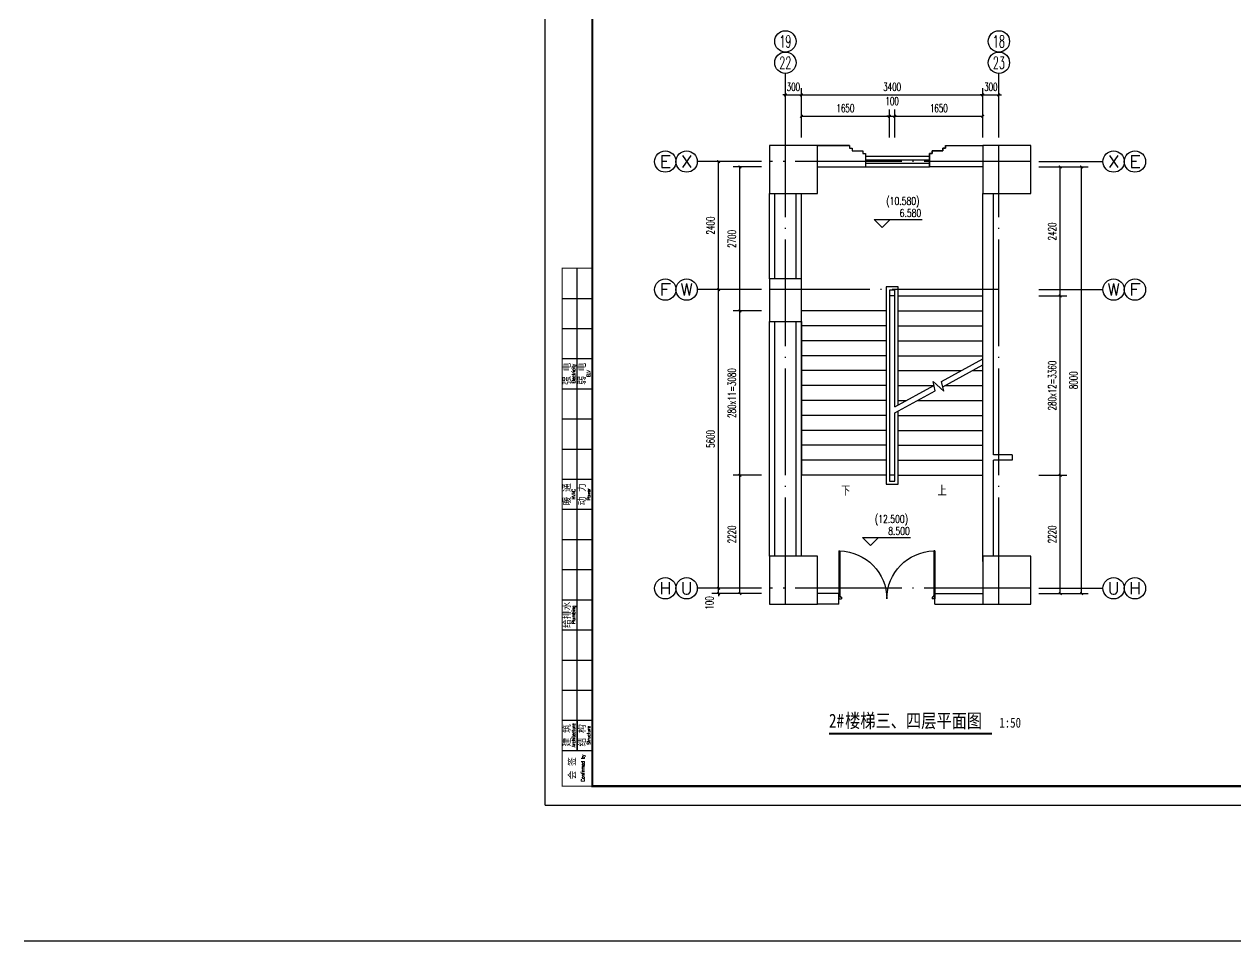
# Model space of a CAD drawing. Extents: x 239268 to 489116, y -316056 to -246175.
# Drawn here: x 253090 to 275793, y -278420 to -261236 of the extents above; entities that cross this region are included whole.
import ezdxf
from ezdxf.enums import TextEntityAlignment as Align

# ---------------------------------------------------------------- set-up
doc = ezdxf.new("R2010")
doc.units = 0
doc.header["$LTSCALE"] = 1000
doc.header["$MEASUREMENT"] = 0
doc.linetypes.add('DOTE', pattern=[2.42, 2, -0.2, 0.02, -0.2])
doc.layers.get('0').update_dxf_attribs({"linetype": 'CONTINUOUS'})
doc.layers.get('Defpoints').update_dxf_attribs({"color": 6, "linetype": 'CONTINUOUS'})
for name, color, linetype in [('3-liang-s', 120, 'CONTINUOUS'), ('A-墙线', 2, 'CONTINUOUS'), ('A-外窗', 145, 'CONTINUOUS'), ('A-门', 167, 'CONTINUOUS'), ('AXIS', 3, 'CONTINUOUS'), ('AXIS_TEXT', 7, 'CONTINUOUS'), ('COLUMN', 2, 'CONTINUOUS'), ('DIM_ELEV', 3, 'CONTINUOUS'), ('DIM_SYMB', 3, 'CONTINUOUS'), ('DOTE', 26, 'DOTE'), ('PUB_TEXT', 7, 'CONTINUOUS'), ('STAIR', 4, 'CONTINUOUS'), ('图框', 85, 'CONTINUOUS')]:
    doc.layers.add(name, color=color, linetype=linetype)
doc.styles.add('_TCH_AXIS', font='COMPLEX', dxfattribs={"bigfont": 'GBCBIG'})
doc.styles.add('_TCH_DIM', font='SIMPLEX', dxfattribs={"bigfont": 'GBCBIG'})
doc.styles.add('COMPLEX', font='COMPLEX')
doc.styles.add('DIM_FONT', font='SIMPLEX.shx', dxfattribs={"width": 0.65})
doc.styles.add('TKZ2_tjkts.shx', font='tjromant.shx', dxfattribs={"bigfont": 'tjkts.shx'})
doc.styles.add('房间名称', font='SIMHEI.TTF', dxfattribs={"width": 0.8})
doc.dimstyles.new('DIMN50', dxfattribs={"dimscale": 0.5, "dimtxt": 300, "dimasz": 100, "dimexe": 250, "dimexo": 300, "dimgap": 150, "dimtad": 1, "dimdec": 0, "dimzin": 0, "dimdsep": 46, "dimtxsty": 'DIM_FONT', "dimblk": 'ARCHTICK', "dimcen": 0.09, "dimclrt": 7, "dimazin": 2, "dimtfac": 1, "dimtdec": 0, "dimtix": 1, "dimtmove": 2, "dimatfit": 3, "dimfxl": 0, "dimtolj": 1, "dimtzin": 0, "dimarcsym": 0})

# ---------------------------------------------------------------- blocks, each defined once
blk = doc.blocks.new('TJAD_TK_A0')
at = {"layer": '图框'}
for p, q in [((973, -441.7), (973, 399.3)), ((990, -412.7), (990, -156.7)), ((982, -172.7), (998, -172.7)), ((982, -188.7), (998, -188.7)), ((982, -204.7), (998, -204.7)), ((982, -220.7), (998, -220.7)), ((982, -236.7), (998, -236.7)), ((982, -252.7), (998, -252.7)), ((982, -268.7), (998, -268.7)), ((982, -284.7), (998, -284.7)), ((982, -300.7), (998, -300.7)), ((982, -316.7), (998, -316.7)), ((982, -332.7), (998, -332.7)), ((982, -348.7), (998, -348.7)), ((982, -364.7), (998, -364.7)), ((982, -380.7), (998, -380.7)), ((982, -396.7), (998, -396.7)), ((990, -396.7), (990, -412.7)), ((982, -412.7), (998, -412.7)), ((973, -441.7), (2162, -441.7))]:
    blk.add_line(p, q, dxfattribs=at)
at = {"layer": '图框', "const_width": 1.2}
blk.add_lwpolyline([(2152, -431.7), (2152, 389.3), (998, 389.3), (998, -431.7)], close=True, dxfattribs=at)
at = {"layer": '图框', "const_width": 0.6}
blk.add_lwpolyline([(998, -431.7), (982, -431.7), (982, -156.7), (998, -156.7)], dxfattribs=at)
at = {"layer": '图框', "style": 'TKZ2_tjkts.shx'}
for s, p in [('强 电', (984.79, -212.7)), ('弱 电', (992.79, -212.7)), ('暖 通', (984.79, -276.7)), ('动 力', (992.79, -276.7)), ('给排水', (984.79, -340.7)), ('建 筑', (984.79, -404.7)), ('结 构', (992.79, -404.7)), ('会 签', (987.62, -422.2))]:
    blk.add_text(s, height=3.6, rotation=90, dxfattribs=at).set_placement(p, align=Align.MIDDLE_CENTER)
at = {"layer": '图框', "style": 'TKZ2_tjkts.shx', "width": 0.8}
for s, p in [('Electricity', (988.02, -212.7)), ('ELV', (996.02, -212.7)), ('HVAC', (988.02, -276.7)), ('Power', (996.02, -276.7)), ('Plumbing', (988.02, -340.7)), ('Architecture', (988.02, -404.7)), ('Structure', (996.02, -404.7)), ('Confirmed by', (992.95, -422.09))]:
    blk.add_text(s, height=1.8, rotation=90, dxfattribs=at).set_placement(p, align=Align.MIDDLE_CENTER)
blk = doc.blocks.new('m1800')
at = {"layer": 'A-墙线'}
for p, q in [((-900, -100), (-900, 100)), ((900, -100), (900, 100))]:
    blk.add_line(p, q, dxfattribs=at)
at = {"layer": 'A-门'}
for p, q in [((-900, 900), (-900, 0)), ((-900, 900), (-880, 900)), ((-880, 900), (-880, 50)), ((880, 900), (880, 50)), ((900, 900), (880, 900)), ((900, 900), (900, 0)), ((-900, 50), (-870, 50)), ((-900, 0), (-850, 0)), ((-870, 50), (-870, 30)), ((-870, 30), (-850, 30)), ((-850, 30), (-850, 0)), ((850, 30), (850, 0)), ((870, 30), (850, 30)), ((900, 0), (850, 0)), ((870, 50), (870, 30)), ((900, 50), (870, 50))]:
    blk.add_line(p, q, dxfattribs=at)
for centre, start, end in [((-900, 0), 0, 88.7267), ((900, 0), 91.2733, 180)]:
    blk.add_arc(centre, 900, start, end, dxfattribs=at)
blk = doc.blocks.new('_ArchTick')
at = {"color": 0, "linetype": 'ByBlock', "const_width": 0.4}
blk.add_lwpolyline([(-0.5, -0.5), (0.5, 0.5)], dxfattribs=at)
blk = doc.blocks.new('*D129')
at = {"layer": 'AXIS', "color": 0, "lineweight": -2}
for p, q in [((266903, -269691), (266376, -269691)), ((266501, -271911), (266501, -269691)), ((266903, -271911), (266376, -271911))]:
    blk.add_line(p, q, dxfattribs=at)
at = {"layer": 'Defpoints', "color": 0}
for p in [(266501, -269691), (267053, -269691), (267053, -271911)]:
    blk.add_point(p, dxfattribs=at)
at = {"layer": 'AXIS', "color": 0, "lineweight": -2, "xscale": 50, "yscale": 50, "zscale": 50}
for p, rotation in [((266501, -269691), 90), ((266501, -271911), 270)]:
    blk.add_blockref('_ArchTick', p, dxfattribs=dict(at, rotation=rotation))
at = {"layer": 'AXIS', "color": 7, "insert": (266351, -270801), "char_height": 150, "attachment_point": 5, "rotation": 90, "style": 'DIM_FONT'}
blk.add_mtext('\\A1;2220', dxfattribs=at)
blk = doc.blocks.new('*D130')
at = {"layer": 'AXIS', "color": 0, "lineweight": -2}
for p, q in [((266903, -266611), (266376, -266611)), ((266501, -269691), (266501, -266611)), ((266903, -269691), (266376, -269691))]:
    blk.add_line(p, q, dxfattribs=at)
at = {"layer": 'Defpoints', "color": 0}
for p in [(266501, -266611), (267053, -266611), (267053, -269691)]:
    blk.add_point(p, dxfattribs=at)
at = {"layer": 'AXIS', "color": 0, "lineweight": -2, "xscale": 50, "yscale": 50, "zscale": 50}
for p, rotation in [((266501, -266611), 90), ((266501, -269691), 270)]:
    blk.add_blockref('_ArchTick', p, dxfattribs=dict(at, rotation=rotation))
at = {"layer": 'AXIS', "color": 7, "insert": (266351, -268151), "char_height": 150, "attachment_point": 5, "rotation": 90, "style": 'DIM_FONT'}
blk.add_mtext('\\A1;280x11=3080', dxfattribs=at)
blk = doc.blocks.new('*D131')
at = {"layer": 'AXIS', "color": 0, "lineweight": -2}
for p, q in [((266903, -263911), (266376, -263911)), ((266501, -266611), (266501, -263911)), ((266903, -266611), (266376, -266611))]:
    blk.add_line(p, q, dxfattribs=at)
at = {"layer": 'Defpoints', "color": 0}
for p in [(266501, -263911), (267053, -263911), (267053, -266611)]:
    blk.add_point(p, dxfattribs=at)
at = {"layer": 'AXIS', "color": 0, "lineweight": -2, "xscale": 50, "yscale": 50, "zscale": 50}
for p, rotation in [((266501, -263911), 90), ((266501, -266611), 270)]:
    blk.add_blockref('_ArchTick', p, dxfattribs=dict(at, rotation=rotation))
at = {"layer": 'AXIS', "color": 7, "insert": (266351, -265261), "char_height": 150, "attachment_point": 5, "rotation": 90, "style": 'DIM_FONT'}
blk.add_mtext('\\A1;2700', dxfattribs=at)
blk = doc.blocks.new('*D132')
at = {"layer": 'AXIS', "color": 0, "lineweight": -2}
for p, q in [((266903, -271811), (265976, -271811)), ((266903, -271911), (265976, -271911)), ((266101, -271811), (266101, -271761)), ((266101, -271911), (266101, -271811)), ((266101, -271911), (266101, -271961))]:
    blk.add_line(p, q, dxfattribs=at)
at = {"layer": 'Defpoints', "color": 0}
for p in [(266101, -271811), (267053, -271811), (267053, -271911)]:
    blk.add_point(p, dxfattribs=at)
at = {"layer": 'AXIS', "color": 0, "lineweight": -2, "xscale": 50, "yscale": 50, "zscale": 50}
for p, rotation in [((266101, -271811), 270), ((266101, -271911), 90)]:
    blk.add_blockref('_ArchTick', p, dxfattribs=dict(at, rotation=rotation))
at = {"layer": 'AXIS', "color": 7, "insert": (265929, -272086), "char_height": 150, "attachment_point": 5, "rotation": 90, "style": 'DIM_FONT'}
blk.add_mtext('\\A1;100', dxfattribs=at)
blk = doc.blocks.new('*D133')
at = {"layer": 'AXIS', "color": 0, "lineweight": -2}
for p, q in [((266903, -266211), (265976, -266211)), ((266101, -271811), (266101, -266211)), ((266903, -271811), (265976, -271811))]:
    blk.add_line(p, q, dxfattribs=at)
at = {"layer": 'Defpoints', "color": 0}
for p in [(266101, -266211), (267053, -266211), (267053, -271811)]:
    blk.add_point(p, dxfattribs=at)
at = {"layer": 'AXIS', "color": 0, "lineweight": -2, "xscale": 50, "yscale": 50, "zscale": 50}
for p, rotation in [((266101, -266211), 90), ((266101, -271811), 270)]:
    blk.add_blockref('_ArchTick', p, dxfattribs=dict(at, rotation=rotation))
at = {"layer": 'AXIS', "color": 7, "insert": (265951, -269011), "char_height": 150, "attachment_point": 5, "rotation": 90, "style": 'DIM_FONT'}
blk.add_mtext('\\A1;5600', dxfattribs=at)
blk = doc.blocks.new('*D134')
at = {"layer": 'AXIS', "color": 0, "lineweight": -2}
for p, q in [((266903, -263811), (265976, -263811)), ((266101, -266211), (266101, -263811)), ((266903, -266211), (265976, -266211))]:
    blk.add_line(p, q, dxfattribs=at)
at = {"layer": 'Defpoints', "color": 0}
for p in [(266101, -263811), (267053, -263811), (267053, -266211)]:
    blk.add_point(p, dxfattribs=at)
at = {"layer": 'AXIS', "color": 0, "lineweight": -2, "xscale": 50, "yscale": 50, "zscale": 50}
for p, rotation in [((266101, -263811), 90), ((266101, -266211), 270)]:
    blk.add_blockref('_ArchTick', p, dxfattribs=dict(at, rotation=rotation))
at = {"layer": 'AXIS', "color": 7, "insert": (265951, -265011), "char_height": 150, "attachment_point": 5, "rotation": 90, "style": 'DIM_FONT'}
blk.add_mtext('\\A1;2400', dxfattribs=at)
blk = doc.blocks.new('*D135')
at = {"layer": 'AXIS', "color": 0, "lineweight": -2}
for p, q in [((267653, -263361), (267653, -262836)), ((269303, -263361), (269303, -262836)), ((267653, -262961), (269303, -262961))]:
    blk.add_line(p, q, dxfattribs=at)
at = {"layer": 'Defpoints', "color": 0}
for p in [(269303, -262961), (267653, -263511), (269303, -263511)]:
    blk.add_point(p, dxfattribs=at)
at = {"layer": 'AXIS', "color": 0, "lineweight": -2, "xscale": 50, "yscale": 50, "zscale": 50, "rotation": 180}
blk.add_blockref('_ArchTick', (267653, -262961), dxfattribs=at)
at = {"layer": 'AXIS', "color": 0, "lineweight": -2, "xscale": 50, "yscale": 50, "zscale": 50}
blk.add_blockref('_ArchTick', (269303, -262961), dxfattribs=at)
at = {"layer": 'AXIS', "color": 7, "insert": (268478, -262811), "char_height": 150, "attachment_point": 5, "style": 'DIM_FONT'}
blk.add_mtext('\\A1;1650', dxfattribs=at)
blk = doc.blocks.new('*D136')
at = {"layer": 'AXIS', "color": 0, "lineweight": -2}
for p, q in [((269303, -263361), (269303, -262836)), ((269403, -263361), (269403, -262836)), ((269303, -262961), (269253, -262961)), ((269303, -262961), (269403, -262961)), ((269403, -262961), (269453, -262961))]:
    blk.add_line(p, q, dxfattribs=at)
at = {"layer": 'Defpoints', "color": 0}
for p in [(269403, -262961), (269303, -263511), (269403, -263511)]:
    blk.add_point(p, dxfattribs=at)
at = {"layer": 'AXIS', "color": 0, "lineweight": -2, "xscale": 50, "yscale": 50, "zscale": 50}
blk.add_blockref('_ArchTick', (269303, -262961), dxfattribs=at)
at = {"layer": 'AXIS', "color": 0, "lineweight": -2, "xscale": 50, "yscale": 50, "zscale": 50, "rotation": 180}
blk.add_blockref('_ArchTick', (269403, -262961), dxfattribs=at)
at = {"layer": 'AXIS', "color": 7, "insert": (269353, -262677), "char_height": 150, "attachment_point": 5, "style": 'DIM_FONT'}
blk.add_mtext('\\A1;100', dxfattribs=at)
blk = doc.blocks.new('*D137')
at = {"layer": 'AXIS', "color": 0, "lineweight": -2}
for p, q in [((269403, -263361), (269403, -262836)), ((271053, -263361), (271053, -262836)), ((269403, -262961), (271053, -262961))]:
    blk.add_line(p, q, dxfattribs=at)
at = {"layer": 'Defpoints', "color": 0}
for p in [(271053, -262961), (269403, -263511), (271053, -263511)]:
    blk.add_point(p, dxfattribs=at)
at = {"layer": 'AXIS', "color": 0, "lineweight": -2, "xscale": 50, "yscale": 50, "zscale": 50, "rotation": 180}
blk.add_blockref('_ArchTick', (269403, -262961), dxfattribs=at)
at = {"layer": 'AXIS', "color": 0, "lineweight": -2, "xscale": 50, "yscale": 50, "zscale": 50}
blk.add_blockref('_ArchTick', (271053, -262961), dxfattribs=at)
at = {"layer": 'AXIS', "color": 7, "insert": (270228, -262811), "char_height": 150, "attachment_point": 5, "style": 'DIM_FONT'}
blk.add_mtext('\\A1;1650', dxfattribs=at)
blk = doc.blocks.new('*D138')
at = {"layer": 'AXIS', "color": 0, "lineweight": -2}
for p, q in [((267353, -263361), (267353, -262436)), ((267653, -263361), (267653, -262436)), ((267353, -262561), (267303, -262561)), ((267353, -262561), (267653, -262561)), ((267653, -262561), (267703, -262561))]:
    blk.add_line(p, q, dxfattribs=at)
at = {"layer": 'Defpoints', "color": 0}
for p in [(267653, -262561), (267353, -263511), (267653, -263511)]:
    blk.add_point(p, dxfattribs=at)
at = {"layer": 'AXIS', "color": 0, "lineweight": -2, "xscale": 50, "yscale": 50, "zscale": 50}
blk.add_blockref('_ArchTick', (267353, -262561), dxfattribs=at)
at = {"layer": 'AXIS', "color": 0, "lineweight": -2, "xscale": 50, "yscale": 50, "zscale": 50, "rotation": 180}
blk.add_blockref('_ArchTick', (267653, -262561), dxfattribs=at)
at = {"layer": 'AXIS', "color": 7, "insert": (267503, -262411), "char_height": 150, "attachment_point": 5, "style": 'DIM_FONT'}
blk.add_mtext('\\A1;300', dxfattribs=at)
blk = doc.blocks.new('*D139')
at = {"layer": 'AXIS', "color": 0, "lineweight": -2}
for p, q in [((267653, -263361), (267653, -262436)), ((271053, -263361), (271053, -262436)), ((267653, -262561), (271053, -262561))]:
    blk.add_line(p, q, dxfattribs=at)
at = {"layer": 'Defpoints', "color": 0}
for p in [(271053, -262561), (267653, -263511), (271053, -263511)]:
    blk.add_point(p, dxfattribs=at)
at = {"layer": 'AXIS', "color": 0, "lineweight": -2, "xscale": 50, "yscale": 50, "zscale": 50, "rotation": 180}
blk.add_blockref('_ArchTick', (267653, -262561), dxfattribs=at)
at = {"layer": 'AXIS', "color": 0, "lineweight": -2, "xscale": 50, "yscale": 50, "zscale": 50}
blk.add_blockref('_ArchTick', (271053, -262561), dxfattribs=at)
at = {"layer": 'AXIS', "color": 7, "insert": (269353, -262411), "char_height": 150, "attachment_point": 5, "style": 'DIM_FONT'}
blk.add_mtext('\\A1;3400', dxfattribs=at)
blk = doc.blocks.new('*D140')
at = {"layer": 'AXIS', "color": 0, "lineweight": -2}
for p, q in [((271053, -263361), (271053, -262436)), ((271353, -263361), (271353, -262436)), ((271053, -262561), (271003, -262561)), ((271053, -262561), (271353, -262561)), ((271353, -262561), (271403, -262561))]:
    blk.add_line(p, q, dxfattribs=at)
at = {"layer": 'Defpoints', "color": 0}
for p in [(271353, -262561), (271053, -263511), (271353, -263511)]:
    blk.add_point(p, dxfattribs=at)
at = {"layer": 'AXIS', "color": 0, "lineweight": -2, "xscale": 50, "yscale": 50, "zscale": 50}
blk.add_blockref('_ArchTick', (271053, -262561), dxfattribs=at)
at = {"layer": 'AXIS', "color": 0, "lineweight": -2, "xscale": 50, "yscale": 50, "zscale": 50, "rotation": 180}
blk.add_blockref('_ArchTick', (271353, -262561), dxfattribs=at)
at = {"layer": 'AXIS', "color": 7, "insert": (271203, -262411), "char_height": 150, "attachment_point": 5, "style": 'DIM_FONT'}
blk.add_mtext('\\A1;300', dxfattribs=at)
blk = doc.blocks.new('*D141')
at = {"layer": 'AXIS', "color": 0, "lineweight": -2}
for p, q in [((272103, -269691), (272628, -269691)), ((272503, -271911), (272503, -269691)), ((272103, -271911), (272628, -271911))]:
    blk.add_line(p, q, dxfattribs=at)
at = {"layer": 'Defpoints', "color": 0}
for p in [(271953, -269691), (272503, -269691), (271953, -271911)]:
    blk.add_point(p, dxfattribs=at)
at = {"layer": 'AXIS', "color": 0, "lineweight": -2, "xscale": 50, "yscale": 50, "zscale": 50}
for p, rotation in [((272503, -269691), 90), ((272503, -271911), 270)]:
    blk.add_blockref('_ArchTick', p, dxfattribs=dict(at, rotation=rotation))
at = {"layer": 'AXIS', "color": 7, "insert": (272353, -270801), "char_height": 150, "attachment_point": 5, "rotation": 90, "style": 'DIM_FONT'}
blk.add_mtext('\\A1;2220', dxfattribs=at)
blk = doc.blocks.new('*D142')
at = {"layer": 'AXIS', "color": 0, "lineweight": -2}
for p, q in [((272103, -266331), (272628, -266331)), ((272503, -269691), (272503, -266331)), ((272103, -269691), (272628, -269691))]:
    blk.add_line(p, q, dxfattribs=at)
at = {"layer": 'Defpoints', "color": 0}
for p in [(271953, -266331), (272503, -266331), (271953, -269691)]:
    blk.add_point(p, dxfattribs=at)
at = {"layer": 'AXIS', "color": 0, "lineweight": -2, "xscale": 50, "yscale": 50, "zscale": 50}
for p, rotation in [((272503, -266331), 90), ((272503, -269691), 270)]:
    blk.add_blockref('_ArchTick', p, dxfattribs=dict(at, rotation=rotation))
at = {"layer": 'AXIS', "color": 7, "insert": (272353, -268011), "char_height": 150, "attachment_point": 5, "rotation": 90, "style": 'DIM_FONT'}
blk.add_mtext('\\A1;280x12=3360', dxfattribs=at)
blk = doc.blocks.new('*D143')
at = {"layer": 'AXIS', "color": 0, "lineweight": -2}
for p, q in [((272103, -263911), (272628, -263911)), ((272503, -266331), (272503, -263911)), ((272103, -266331), (272628, -266331))]:
    blk.add_line(p, q, dxfattribs=at)
at = {"layer": 'Defpoints', "color": 0}
for p in [(271953, -263911), (272503, -263911), (271953, -266331)]:
    blk.add_point(p, dxfattribs=at)
at = {"layer": 'AXIS', "color": 0, "lineweight": -2, "xscale": 50, "yscale": 50, "zscale": 50}
for p, rotation in [((272503, -263911), 90), ((272503, -266331), 270)]:
    blk.add_blockref('_ArchTick', p, dxfattribs=dict(at, rotation=rotation))
at = {"layer": 'AXIS', "color": 7, "insert": (272353, -265121), "char_height": 150, "attachment_point": 5, "rotation": 90, "style": 'DIM_FONT'}
blk.add_mtext('\\A1;2420', dxfattribs=at)
blk = doc.blocks.new('*D144')
at = {"layer": 'AXIS', "color": 0, "lineweight": -2}
for p, q in [((272103, -263911), (273028, -263911)), ((272903, -271911), (272903, -263911)), ((272103, -271911), (273028, -271911))]:
    blk.add_line(p, q, dxfattribs=at)
at = {"layer": 'Defpoints', "color": 0}
for p in [(271953, -263911), (272903, -263911), (271953, -271911)]:
    blk.add_point(p, dxfattribs=at)
at = {"layer": 'AXIS', "color": 0, "lineweight": -2, "xscale": 50, "yscale": 50, "zscale": 50}
for p, rotation in [((272903, -263911), 90), ((272903, -271911), 270)]:
    blk.add_blockref('_ArchTick', p, dxfattribs=dict(at, rotation=rotation))
at = {"layer": 'AXIS', "color": 7, "insert": (272753, -267911), "char_height": 150, "attachment_point": 5, "rotation": 90, "style": 'DIM_FONT'}
blk.add_mtext('\\A1;8000', dxfattribs=at)
blk = doc.blocks.new('_AXISO')
blk.add_circle((0, 0), 0.5)
at = {"layer": 'AXIS_TEXT', "style": 'COMPLEX', "width": 1.041667}
blk.add_attdef('A', text='', height=0.56, dxfattribs=at).set_placement((-0.25, -0.28), (0.25, -0.28), align=Align.FIT)

msp = doc.modelspace()

# ---------------------------------------------------------------- linework, layer by layer
at = {"layer": '3-liang-s'}
msp.add_lwpolyline([(267953.2, -263510.5), (268553.2, -263510.5), (268553.2, -263560.5), (268603.2, -263560.5), (268603.2, -263610.5), (268803.2, -263610.5), (268803.2, -263660.5), (268853.2, -263660.5), (268853.2, -263910.5), (270053.2, -263910.5), (270053.2, -263660.5), (270103.2, -263660.5), (270103.2, -263610.5), (270303.2, -263610.5), (270303.2, -263560.5), (270353.2, -263560.5), (270353.2, -263510.5), (271053.2, -263510.5)], dxfattribs=at)
at = {"layer": 'A-墙线'}
for p, q in [((268553.2, -263510.5), (267953.2, -263510.5)), ((268553.2, -263510.5), (268553.2, -263560.5)), ((268553.2, -263560.5), (268603.2, -263560.5)), ((268603.2, -263560.5), (268603.2, -263610.5)), ((270303.2, -263560.5), (270303.2, -263610.5)), ((270353.2, -263560.5), (270303.2, -263560.5)), ((270353.2, -263510.5), (270353.2, -263560.5)), ((270353.2, -263510.5), (271053.2, -263510.5)), ((268603.2, -263610.5), (268803.2, -263610.5)), ((268803.2, -263610.5), (268803.2, -263660.5)), ((268803.2, -263660.5), (268853.2, -263660.5)), ((268853.2, -263660.5), (268853.2, -263910.5)), ((270103.2, -263660.5), (270053.2, -263660.5)), ((270053.2, -263660.5), (270053.2, -263910.5)), ((270103.2, -263610.5), (270103.2, -263660.5)), ((270303.2, -263610.5), (270103.2, -263610.5)), ((267953.2, -263910.5), (268853.2, -263910.5)), ((271053.2, -263910.5), (270053.2, -263910.5)), ((267053.2, -266010.5), (267053.2, -264410.5)), ((267153.2, -266010.5), (267153.2, -264410.5)), ((267553.2, -266010.5), (267553.2, -264410.5)), ((267653.2, -266010.5), (267653.2, -264410.5)), ((271053.2, -271310.5), (271053.2, -264410.5)), ((271253.2, -269310.5), (271253.2, -264410.5)), ((267053.2, -271210.5), (267053.2, -266810.5)), ((267153.2, -271210.5), (267153.2, -266810.5)), ((267553.2, -271210.5), (267553.2, -266810.5)), ((267653.2, -271210.5), (267653.2, -266810.5)), ((271603.2, -269310.5), (271253.2, -269310.5)), ((271603.2, -269410.5), (271253.2, -269410.5)), ((271253.2, -271210.5), (271253.2, -269410.5)), ((268353.2, -271910.5), (267953.2, -271910.5)), ((270153.2, -271910.5), (271053.2, -271910.5)), ((268353.2, -272110.5), (267953.2, -272110.5)), ((270153.2, -272110.5), (271053.2, -272110.5)), ((253089.6, -278419.5), (489115.8, -278419.5))]:
    msp.add_line(p, q, dxfattribs=at)
at = {"layer": 'A-外窗'}
for p, q in [((268853.2, -263710.5), (270053.2, -263710.5)), ((268853.2, -263780.5), (270053.2, -263780.5)), ((268853.2, -263840.5), (270053.2, -263840.5)), ((268853.2, -263910.5), (270053.2, -263910.5))]:
    msp.add_line(p, q, dxfattribs=at)
at = {"layer": 'AXIS'}
for p, q in [((267353.2, -261758.8), (267353.2, -261758.8)), ((271353.2, -261758.8), (271353.2, -261758.8)), ((267353.2, -263360.5), (267353.2, -262158.8)), ((271353.2, -263360.5), (271353.2, -262158.8)), ((265301.4, -263810.5), (265301.4, -263810.5)), ((266903.2, -263810.5), (265701.4, -263810.5)), ((272103.2, -263810.5), (273303.2, -263810.5)), ((273703.2, -263810.5), (273703.2, -263810.5)), ((265301.4, -266210.5), (265301.4, -266210.5)), ((266903.2, -266210.5), (265701.4, -266210.5)), ((272103.2, -266210.5), (273303.2, -266210.5)), ((273703.2, -266210.5), (273703.2, -266210.5)), ((265301.4, -271810.5), (265301.4, -271810.5)), ((266903.2, -271810.5), (265701.4, -271810.5)), ((272103.2, -271810.5), (273303.2, -271810.5)), ((273703.2, -271810.5), (273703.2, -271810.5))]:
    msp.add_line(p, q, dxfattribs=at)
at = {"layer": 'COLUMN'}
for p, q in [((267953.2, -263510.5), (267053.2, -263510.5)), ((267053.2, -263510.5), (267053.2, -264410.5)), ((267953.2, -264410.5), (267953.2, -263510.5)), ((271953.2, -263510.5), (271053.2, -263510.5)), ((271053.2, -263510.5), (271053.2, -264410.5)), ((271953.2, -264410.5), (271953.2, -263510.5)), ((267053.2, -264410.5), (267953.2, -264410.5)), ((271053.2, -264410.5), (271953.2, -264410.5)), ((267653.2, -266010.5), (267053.2, -266010.5)), ((267053.2, -266010.5), (267053.2, -266810.5)), ((267653.2, -266810.5), (267653.2, -266010.5)), ((267053.2, -266810.5), (267653.2, -266810.5)), ((267953.2, -271210.5), (267053.2, -271210.5)), ((267053.2, -271210.5), (267053.2, -272110.5)), ((267953.2, -272110.5), (267953.2, -271210.5)), ((271953.2, -271210.5), (271053.2, -271210.5)), ((271053.2, -271210.5), (271053.2, -272110.5)), ((271953.2, -272110.5), (271953.2, -271210.5)), ((267053.2, -272110.5), (267953.2, -272110.5)), ((271053.2, -272110.5), (271953.2, -272110.5))]:
    msp.add_line(p, q, dxfattribs=at)
at = {"layer": 'Defpoints'}
msp.add_line((271603.2, -269310.5), (271603.2, -269410.5), dxfattribs=at)
at = {"layer": 'DIM_ELEV'}
for p, q in [((269164.5, -265049.9), (269014.5, -264899.9)), ((269014.5, -264899.9), (269914.5, -264899.9)), ((269164.5, -265049.9), (269314.5, -264899.9)), ((268949.9, -271011.9), (268799.9, -270861.9)), ((268799.9, -270861.9), (269699.9, -270861.9)), ((268949.9, -271011.9), (269099.9, -270861.9))]:
    msp.add_line(p, q, dxfattribs=at)
at = {"layer": 'DIM_SYMB'}
for points in [[(268448.2, -269690.5, 0, 0, 0), (268448.2, -265130.5, 0, 0, 0), (270258.2, -265130.5, 0, 0, 0), (270258.2, -267580.5, 40, 0, 0), (270258.2, -267730.5, 0, 0, 0)], [(270258.2, -269690.5, 0, 0, 0), (270258.2, -268440.5, 40, 0, 0), (270258.2, -268290.5, 0, 0, 0)]]:
    msp.add_lwpolyline(points, format="xyseb", dxfattribs=at)
at = {"layer": 'DIM_SYMB', "const_width": 35}
msp.add_lwpolyline([(268169, -274535.4), (271222.1, -274535.4)], dxfattribs=at)
at = {"layer": 'DOTE'}
for p, q in [((267353.2, -272110.5), (267353.2, -262960.5)), ((267353.2, -272110.5), (267353.2, -263510.5)), ((271353.2, -272110.5), (271353.2, -263510.5)), ((271953.2, -263810.5), (267053.2, -263810.5)), ((271353.2, -266210.5), (267053.2, -266210.5)), ((271953.2, -271810.5), (267053.2, -271810.5))]:
    msp.add_line(p, q, dxfattribs=at)
at = {"layer": 'STAIR'}
for p, q in [((269463.2, -266160.5), (269243.2, -266160.5)), ((269243.2, -266160.5), (269243.2, -269860.5)), ((269403.2, -266220.5), (269303.2, -266220.5)), ((269303.2, -266220.5), (269303.2, -269800.5)), ((269403.2, -268409), (269403.2, -266220.5)), ((269463.2, -268376.2), (269463.2, -266160.5)), ((269403.2, -266330.5), (269303.2, -266330.5)), ((269303.2, -266330.5), (269303.2, -266610.5)), ((269403.2, -268409), (269403.2, -266330.5)), ((269463.2, -266330.5), (271053.2, -266330.5)), ((271053.2, -267509.6), (271053.2, -266330.5)), ((269243.2, -266610.5), (267653.2, -266610.5)), ((269303.2, -266610.5), (269303.2, -269690.5)), ((269463.2, -266610.5), (271053.2, -266610.5)), ((267653.2, -266810.5), (267653.2, -269690.5)), ((269243.2, -266890.5), (267653.2, -266890.5)), ((269463.2, -266890.5), (271053.2, -266890.5)), ((269243.2, -267170.5), (267653.2, -267170.5)), ((269463.2, -267170.5), (271053.2, -267170.5)), ((269243.2, -267450.5), (267653.2, -267450.5)), ((269463.2, -267450.5), (271053.2, -267450.5)), ((270277.4, -267932.5), (271053.2, -267509.6)), ((270301.7, -268033.1), (271053.2, -267623.5)), ((271053.2, -269690.5), (271053.2, -267623.5)), ((269243.2, -267730.5), (267653.2, -267730.5)), ((269463.2, -267730.5), (270647.9, -267730.5)), ((270856.8, -267730.5), (271053.2, -267730.5)), ((269243.2, -268010.5), (267653.2, -268010.5)), ((269403.2, -268409), (270137.1, -268008.9)), ((269403.2, -268522.8), (270161.5, -268109.5)), ((269463.2, -268010.5), (270134.2, -268010.5)), ((270161.5, -268109.5), (270119.5, -267936.1)), ((270119.5, -267936.1), (270321.3, -268114)), ((270321.3, -268114), (270277.4, -267932.5)), ((270343.1, -268010.5), (271053.2, -268010.5)), ((269243.2, -268290.5), (267653.2, -268290.5)), ((269463.2, -268290.5), (269620.5, -268290.5)), ((269829.4, -268290.5), (271053.2, -268290.5)), ((269243.2, -268570.5), (267653.2, -268570.5)), ((269403.2, -269690.5), (269403.2, -268522.8)), ((269403.2, -269800.5), (269403.2, -268522.8)), ((269463.2, -269860.5), (269463.2, -268490.1)), ((269463.2, -268570.5), (271053.2, -268570.5)), ((269243.2, -268850.5), (267653.2, -268850.5)), ((269463.2, -268850.5), (271053.2, -268850.5)), ((269243.2, -269130.5), (267653.2, -269130.5)), ((269463.2, -269130.5), (271053.2, -269130.5)), ((269243.2, -269410.5), (267653.2, -269410.5)), ((269463.2, -269410.5), (271053.2, -269410.5)), ((269243.2, -269690.5), (267653.2, -269690.5)), ((269403.2, -269690.5), (269303.2, -269690.5)), ((269463.2, -269690.5), (271053.2, -269690.5)), ((269243.2, -269860.5), (269463.2, -269860.5)), ((269303.2, -269800.5), (269403.2, -269800.5))]:
    msp.add_line(p, q, dxfattribs=at)

# ---------------------------------------------------------------- block references
at = {"layer": 'A-门', "xscale": -1}
msp.add_blockref('m1800', (269253.2, -272010.5), dxfattribs=at)
at = {"layer": 'AXIS'}
ref = msp.add_blockref('_AXISO', (267353.2, -261558.8), dxfattribs=dict(at, xscale=400, yscale=400, zscale=400))
ref.add_attrib('A', '19', dxfattribs={"layer": 'AXIS_TEXT', "height": 226.27, "style": '_TCH_AXIS', "width": 0.724138}).set_placement((267240.1, -261671.9), (267466.3, -261671.9), align=Align.FIT)
ref = msp.add_blockref('_AXISO', (271353.2, -261558.8), dxfattribs=dict(at, xscale=400, yscale=400, zscale=400))
ref.add_attrib('A', '18', dxfattribs={"layer": 'AXIS_TEXT', "height": 226.27, "style": '_TCH_AXIS', "width": 0.724138}).set_placement((271240.1, -261671.9), (271466.3, -261671.9), align=Align.FIT)
ref = msp.add_blockref('_AXISO', (267353.2, -261958.8), dxfattribs=dict(at, xscale=400, yscale=400, zscale=400))
ref.add_attrib('A', '22', dxfattribs={"layer": 'AXIS_TEXT', "height": 226.27, "style": '_TCH_AXIS', "width": 0.617647}).set_placement((267240.1, -262071.9), (267466.3, -262071.9), align=Align.FIT)
ref = msp.add_blockref('_AXISO', (271353.2, -261958.8), dxfattribs=dict(at, xscale=400, yscale=400, zscale=400))
ref.add_attrib('A', '23', dxfattribs={"layer": 'AXIS_TEXT', "height": 226.27, "style": '_TCH_AXIS', "width": 0.617647}).set_placement((271240.1, -262071.9), (271466.3, -262071.9), align=Align.FIT)
ref = msp.add_blockref('_AXISO', (265101.4, -263810.5), dxfattribs=dict(at, xscale=400, yscale=400, zscale=400))
ref.add_attrib('A', 'E', dxfattribs={"layer": 'AXIS_TEXT', "height": 226.3, "style": '_TCH_AXIS', "width": 1.3125}).set_placement((264988.3, -263923.7), (265214.6, -263923.7), align=Align.FIT)
ref = msp.add_blockref('_AXISO', (265501.4, -263810.5), dxfattribs=dict(at, xscale=400, yscale=400, zscale=400))
ref.add_attrib('A', 'X', dxfattribs={"layer": 'AXIS_TEXT', "height": 226.3, "style": '_TCH_AXIS', "width": 1.166667}).set_placement((265388.3, -263923.7), (265614.6, -263923.7), align=Align.FIT)
ref = msp.add_blockref('_AXISO', (273503.2, -263810.5), dxfattribs=dict(at, xscale=400, yscale=400, zscale=400))
ref.add_attrib('A', 'X', dxfattribs={"layer": 'AXIS_TEXT', "height": 226.3, "style": '_TCH_AXIS', "width": 1.166667}).set_placement((273390.1, -263923.7), (273616.3, -263923.7), align=Align.FIT)
ref = msp.add_blockref('_AXISO', (273903.2, -263810.5), dxfattribs=dict(at, xscale=400, yscale=400, zscale=400))
ref.add_attrib('A', 'E', dxfattribs={"layer": 'AXIS_TEXT', "height": 226.3, "style": '_TCH_AXIS', "width": 1.3125}).set_placement((273790.1, -263923.7), (274016.3, -263923.7), align=Align.FIT)
ref = msp.add_blockref('_AXISO', (265101.4, -266210.5), dxfattribs=dict(at, xscale=400, yscale=400, zscale=400))
ref.add_attrib('A', 'F', dxfattribs={"layer": 'AXIS_TEXT', "height": 226.3, "style": '_TCH_AXIS', "width": 1.3125}).set_placement((264988.3, -266323.7), (265214.6, -266323.7), align=Align.FIT)
ref = msp.add_blockref('_AXISO', (265501.4, -266210.5), dxfattribs=dict(at, xscale=400, yscale=400, zscale=400))
ref.add_attrib('A', 'W', dxfattribs={"layer": 'AXIS_TEXT', "height": 226.3, "style": '_TCH_AXIS', "width": 0.954545}).set_placement((265388.3, -266323.7), (265614.6, -266323.7), align=Align.FIT)
ref = msp.add_blockref('_AXISO', (273503.2, -266210.5), dxfattribs=dict(at, xscale=400, yscale=400, zscale=400))
ref.add_attrib('A', 'W', dxfattribs={"layer": 'AXIS_TEXT', "height": 226.3, "style": '_TCH_AXIS', "width": 0.954545}).set_placement((273390.1, -266323.7), (273616.3, -266323.7), align=Align.FIT)
ref = msp.add_blockref('_AXISO', (273903.2, -266210.5), dxfattribs=dict(at, xscale=400, yscale=400, zscale=400))
ref.add_attrib('A', 'F', dxfattribs={"layer": 'AXIS_TEXT', "height": 226.3, "style": '_TCH_AXIS', "width": 1.3125}).set_placement((273790.1, -266323.7), (274016.3, -266323.7), align=Align.FIT)
ref = msp.add_blockref('_AXISO', (265101.4, -271810.5), dxfattribs=dict(at, xscale=400, yscale=400, zscale=400))
ref.add_attrib('A', 'H', dxfattribs={"layer": 'AXIS_TEXT', "height": 226.3, "style": '_TCH_AXIS', "width": 1.05}).set_placement((264988.3, -271923.7), (265214.6, -271923.7), align=Align.FIT)
ref = msp.add_blockref('_AXISO', (265501.4, -271810.5), dxfattribs=dict(at, xscale=400, yscale=400, zscale=400))
ref.add_attrib('A', 'U', dxfattribs={"layer": 'AXIS_TEXT', "height": 226.3, "style": '_TCH_AXIS', "width": 1.05}).set_placement((265388.3, -271923.7), (265614.6, -271923.7), align=Align.FIT)
ref = msp.add_blockref('_AXISO', (273503.2, -271810.5), dxfattribs=dict(at, xscale=400, yscale=400, zscale=400))
ref.add_attrib('A', 'U', dxfattribs={"layer": 'AXIS_TEXT', "height": 226.3, "style": '_TCH_AXIS', "width": 1.05}).set_placement((273390.1, -271923.7), (273616.3, -271923.7), align=Align.FIT)
ref = msp.add_blockref('_AXISO', (273903.2, -271810.5), dxfattribs=dict(at, xscale=400, yscale=400, zscale=400))
ref.add_attrib('A', 'H', dxfattribs={"layer": 'AXIS_TEXT', "height": 226.3, "style": '_TCH_AXIS', "width": 1.05}).set_placement((273790.1, -271923.7), (274016.3, -271923.7), align=Align.FIT)
at = {"layer": '图框', "xscale": 35.31510107015492, "yscale": 35.31510107015492, "zscale": 35.31510107015458}
msp.add_blockref('TJAD_TK_A0', (228490.8, -260276.3), dxfattribs=at)

# ---------------------------------------------------------------- texts
at = {"layer": 'PUB_TEXT'}
for s, height, style, width, p in [('(10.580)', 148.75, '_TCH_DIM', 0.705882, (269244.5, -264624.9)), ('6.580', 148.75, '_TCH_DIM', 0.705882, (269494.5, -264849.9)), ('(12.500)', 148.75, '_TCH_DIM', 0.705882, (269029.9, -270586.9)), ('8.500', 148.75, '_TCH_DIM', 0.705882, (269279.9, -270811.9)), ('2#', 261.39, '房间名称', 0.8, (268169, -274424)), ('楼梯三、四层平面图', 261.39, '房间名称', 0.8, (268471.4, -274424)), ('1:50', 186.71, '房间名称', 0.8, (271362.1, -274424))]:
    msp.add_text(s, height=height, dxfattribs=dict(at, style=style, width=width)).set_placement(p)
at = {"layer": 'PUB_TEXT', "style": '_TCH_DIM'}
for s, p in [('下', (268400.7, -270075.5)), ('上', (270206.1, -270075.5))]:
    msp.add_text(s, height=168.8, dxfattribs=at).set_placement(p)

# ---------------------------------------------------------------- dimensions: what is measured, and where the dimension line sits
at = {"layer": 'AXIS'}
for p1, p2, distance, picture, middle in [((267353.2, -263510.5), (267653.2, -263510.5), 950, '*D138', (267503.2, -262410.5)), ((267653.2, -263510.5), (271053.2, -263510.5), 950, '*D139', (269353.2, -262410.5)), ((271053.2, -263510.5), (271353.2, -263510.5), 950, '*D140', (271203.2, -262410.5)), ((267653.2, -263510.5), (269303.2, -263510.5), 550, '*D135', (268478.2, -262810.5)), ((269403.2, -263510.5), (271053.2, -263510.5), 550, '*D137', (270228.2, -262810.5)), ((267053.2, -266210.5), (267053.2, -263810.5), 951.8, '*D134', (265951.4, -265010.5)), ((267053.2, -266610.5), (267053.2, -263910.5), 551.8, '*D131', (266351.4, -265260.5)), ((271953.2, -266330.5), (271953.2, -263910.5), -550, '*D143', (272353.2, -265120.5)), ((271953.2, -271910.5), (271953.2, -263910.5), -950, '*D144', (272753.2, -267910.5)), ((267053.2, -271810.5), (267053.2, -266210.5), 951.8, '*D133', (265951.4, -269010.5)), ((267053.2, -271910.5), (267053.2, -269690.5), 551.8, '*D129', (266351.4, -270800.5)), ((271953.2, -271910.5), (271953.2, -269690.5), -550, '*D141', (272353.2, -270800.5))]:
    dim = msp.add_aligned_dim(p1=p1, p2=p2, distance=distance, dimstyle='DIMN50', dxfattribs=at)
    dim.commit()
    dim.dimension.update_dxf_attribs({"geometry": picture, "text_midpoint": middle})
for base, p1, p2, angle, picture, middle in [((269403.2, -262960.5), (269303.2, -263510.5), (269403.2, -263510.5), 0, '*D136', (269353.2, -262676.8)), ((266101.4, -271810.5), (267053.2, -271910.5), (267053.2, -271810.5), 90, '*D132', (265928.9, -272085.5))]:
    dim = msp.add_linear_dim(base=base, p1=p1, p2=p2, angle=angle, dimstyle='DIMN50', dxfattribs=at)
    dim.commit()
    dim.dimension.update_dxf_attribs({"geometry": picture, "text_midpoint": middle, "dimtype": 129})
for p1, p2, distance, text, picture, middle in [((271953.2, -269690.5), (271953.2, -266330.5), -550, '280x12=3360', '*D142', (272353.2, -268010.5)), ((267053.2, -269690.5), (267053.2, -266610.5), 551.8, '280x11=3080', '*D130', (266351.4, -268150.5))]:
    dim = msp.add_aligned_dim(p1=p1, p2=p2, distance=distance, text=text, dimstyle='DIMN50', dxfattribs=at)
    dim.commit()
    dim.dimension.update_dxf_attribs({"geometry": picture, "text_midpoint": middle})

doc.saveas('drawing.dxf')
